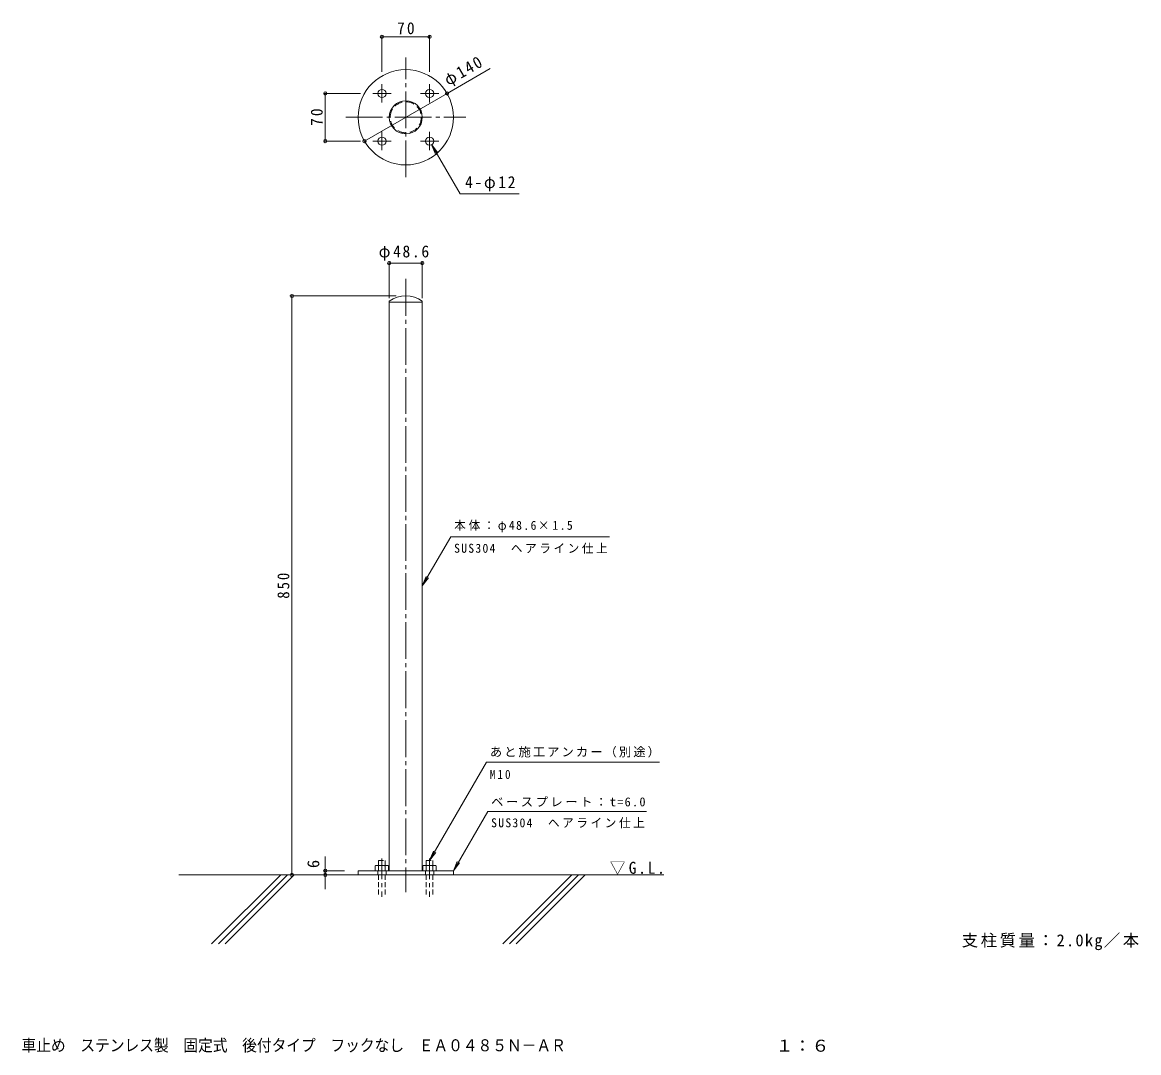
# Model space of a CAD drawing. Units: millimetres at full size, sheet at 1:6; some dimension numbers follow another scale. Extents: x -563 to 1076, y -817 to 696.
import ezdxf
from ezdxf.enums import TextEntityAlignment as Align

# ---------------------------------------------------------------- set-up
doc = ezdxf.new("R2010")
doc.units = ezdxf.units.MM
doc.header["$LTSCALE"] = 6
doc.header["$PDMODE"] = 32
doc.header["$PDSIZE"] = 4.8
for name, pattern in [('CHAIN1', [8, 5, -1, 1, -1]), ('CHAIN2', [12, 9, -1, 1, -1]), ('DASHED1', [1.8, 1.2, -0.6]), ('DASHED2', [3, 2, -1])]:
    doc.linetypes.add(name, pattern=pattern)
for name, color, linetype, lineweight in [('A-0_通り芯', 7, 'CHAIN2', 9), ('A-2_仕上', 3, 'Continuous', 9), ('A-4_文字', 7, 'Continuous', 9), ('A-5_建具', 7, 'Continuous', 9), ('A-6_間仕切', 6, 'Continuous', 9), ('A-A_インテリア', 7, 'CHAIN1', 9), ('A-B_衛生陶器', 2, 'DASHED1', 9)]:
    doc.layers.add(name, color=color, linetype=linetype, lineweight=lineweight)
doc.layers.add('F-5_F-5ﾚｲﾔ', color=2, linetype='Continuous')
doc.styles.add('ＭＳ ゴシック', font='')
doc.styles.get('ＭＳ ゴシック').set_extended_font_data('MS Gothic')

msp = doc.modelspace()

# ---------------------------------------------------------------- linework, layer by layer
at = {"layer": 'A-0_通り芯'}
for p, q in [((0, 468.586), (0, 644.615)), ((-88.015, 556.6), (88.015, 556.6)), ((0, 319.186), (0, -580.983))]:
    msp.add_line(p, q, dxfattribs=at)
at = {"layer": 'A-2_仕上'}
for p, q in [((-24.3, 286.54), (-24.3, -549.815)), ((24.3, 285.185), (-24.3, 285.185)), ((24.3, 286.54), (24.3, -549.815)), ((-70, -549.815), (-70, -555.815)), ((-70, -549.815), (70, -549.815)), ((-70, -555.815), (70, -555.815)), ((70, -549.815), (70, -555.815))]:
    msp.add_line(p, q, dxfattribs=at)
at = {"layer": 'A-2_仕上', "linetype": 'DASHED1'}
for p, q in [((-41, -549.815), (-41, -555.815)), ((-29, -549.815), (-29, -555.815)), ((29, -549.815), (29, -555.815)), ((41, -549.815), (41, -555.815))]:
    msp.add_line(p, q, dxfattribs=at)
at = {"layer": 'A-2_仕上'}
for centre, radius in [((0, 556.6), 70), ((-35, 591.6), 6), ((35, 591.6), 6), ((0, 556.6), 24.3), ((-35, 521.6), 6), ((35, 521.6), 6)]:
    msp.add_circle(centre, radius, dxfattribs=at)
at = {"layer": 'A-2_仕上', "linetype": 'DASHED2'}
msp.add_circle((0, 556.6), 22.8, dxfattribs=at)
at = {"layer": 'A-2_仕上'}
msp.add_arc((0, 251.745), 42.44, 55.07015, 124.92985, dxfattribs=at)
at = {"layer": 'A-4_文字'}
for p, q in [((-35, 676.556), (-35, 623.1)), ((-35, 674.756), (35, 674.756)), ((35, 676.556), (35, 623.1)), ((60.622, 591.6), (123.842, 628.1)), ((-119.956, 591.6), (-66.5, 591.6)), ((-118.156, 521.6), (-118.156, 591.6)), ((60.622, 591.6), (-60.622, 521.6)), ((-119.956, 521.6), (-66.5, 521.6)), ((-24.3, 345.483), (-24.3, 290.827)), ((24.3, 345.483), (24.3, 290.827)), ((-24.3, 342.483), (24.3, 342.483)), ((-170.121, 294.186), (-14.05, 294.186)), ((-167.121, 294.186), (-167.121, -555.815)), ((-118.156, -549.815), (-118.156, -528.666)), ((-121.156, -549.815), (-90, -549.815)), ((-118.156, -555.815), (-118.156, -549.815)), ((-118.156, -576.963), (-118.156, -555.815))]:
    msp.add_line(p, q, dxfattribs=at)
for p in [(-35, 674.756), (35, 674.756), (-118.156, 591.6), (60.622, 591.6), (-118.156, 521.6), (-60.622, 521.6), (-24.3, 342.483), (24.3, 342.483), (-167.121, 294.186), (-167.121, -555.815), (-118.156, -549.815), (-118.156, -555.815)]:
    msp.add_point(p, dxfattribs=at)
at = {"layer": 'A-5_建具'}
for p, q in [((38, 516.404), (47.131, 504.504)), ((79.676, 444.22), (166.567, 444.22)), ((65.976, -59.453), (299.035, -59.453)), ((24.3, -131.637), (33.431, -119.737)), ((118.452, -390.272), (35, -534.815)), ((118.452, -390.272), (372.511, -390.272)), ((120.387, -462.543), (70, -549.815)), ((120.387, -462.543), (353.446, -462.543)), ((35, -534.815), (40.74, -520.957)), ((35, -534.815), (44.131, -522.914)), ((70, -549.815), (75.74, -535.957)), ((70, -549.815), (79.131, -537.914))]:
    msp.add_line(p, q, dxfattribs=at)
for points in [[(79.676, 444.22), (38, 516.404), (43.74, 502.546)], [(65.976, -59.453), (24.3, -131.637), (30.04, -117.779)]]:
    msp.add_lwpolyline(points, dxfattribs=at)
at = {"layer": 'A-6_間仕切'}
for p, q in [((379.186, -555.815), (-333.459, -555.815)), ((-183.666, -555.815), (-285.14, -657.289)), ((-173.766, -555.815), (-275.241, -657.289)), ((-163.867, -555.815), (-265.341, -657.289)), ((243.859, -555.815), (142.385, -657.289)), ((253.759, -555.815), (152.284, -657.289)), ((263.658, -555.815), (162.184, -657.289))]:
    msp.add_line(p, q, dxfattribs=at)
at = {"layer": 'A-A_インテリア'}
for p, q in [((-48.5, 591.6), (-21.5, 591.6)), ((-35, 605.1), (-35, 578.1)), ((21.5, 591.6), (48.5, 591.6)), ((35, 605.1), (35, 578.1)), ((-35, 535.1), (-35, 508.1)), ((35, 535.1), (35, 508.1)), ((-48.5, 521.6), (-21.5, 521.6)), ((21.5, 521.6), (48.5, 521.6)), ((-35, -532.003), (-35, -588.255)), ((35, -532.003), (35, -588.255))]:
    msp.add_line(p, q, dxfattribs=at)
at = {"layer": 'A-B_衛生陶器'}
for p, q in [((-40, -534.815), (-40, -541.815)), ((-40, -534.815), (-30, -534.815)), ((-30, -534.815), (-30, -541.815)), ((30, -534.815), (30, -541.815)), ((30, -534.815), (40, -534.815)), ((40, -534.815), (40, -541.815)), ((-44.815, -542.574), (-43.5, -541.815)), ((-44.815, -542.574), (-44.815, -549.815)), ((-26.5, -541.815), (-43.5, -541.815)), ((-40, -555.815), (-40, -584.815)), ((-39.907, -542.574), (-39.907, -549.815)), ((-30.093, -542.574), (-30.093, -549.815)), ((-30, -555.815), (-30, -584.815)), ((25.185, -542.574), (26.5, -541.815)), ((25.185, -542.574), (25.185, -549.815)), ((43.5, -541.815), (26.5, -541.815)), ((30, -555.815), (30, -584.815)), ((30.093, -542.574), (30.093, -549.815)), ((39.907, -542.574), (39.907, -549.815)), ((40, -555.815), (40, -584.815))]:
    msp.add_line(p, q, dxfattribs=at)
for points in [[(-26.5, -541.815), (-25.185, -542.574), (-25.185, -549.815), (-44.815, -549.815)], [(43.5, -541.815), (44.815, -542.574), (44.815, -549.815), (25.185, -549.815)]]:
    msp.add_lwpolyline(points, dxfattribs=at)
for centre, radius, start, end in [((-41.918, -547.591), 5.793, 94.38438, 120), ((-42.514, -546.654), 4.842, 57.42749, 88.18784), ((-35, -558.055), 16.241, 72.41188, 107.5881), ((-27.486, -546.654), 4.842, 91.81215, 122.57249), ((-28.082, -547.591), 5.793, 59.99998, 85.6156), ((28.082, -547.591), 5.793, 94.38438, 120), ((27.486, -546.654), 4.842, 57.42749, 88.18784), ((35, -558.055), 16.241, 72.41188, 107.5881), ((42.514, -546.654), 4.842, 91.81215, 122.57249), ((41.918, -547.591), 5.793, 59.99998, 85.6156)]:
    msp.add_arc(centre, radius, start, end, dxfattribs=at)

# ---------------------------------------------------------------- texts
at = {"layer": 'A-4_文字', "color": 2, "style": 'ＭＳ ゴシック'}
msp.add_text('6', height=17.6, rotation=90, dxfattribs=at).set_placement((-121.756, -545.843), align=Align.BOTTOM_LEFT)
at = {"layer": 'A-4_文字', "color": 2, "char_height": 17.6, "attachment_point": 7, "style": 'ＭＳ ゴシック'}
for s, insert in [('\\T1.27;\\W0.95;70', (-12.75, 678.356)), ('\\T1.22;\\W0.95;φ48.6', (-39.75, 346.083))]:
    msp.add_mtext(s, dxfattribs=dict(at, insert=insert))
for s, insert, rotation in [('\\T1.21;\\W0.95;φ140', (64.884, 598.218), 30), ('\\T1.27;\\W0.95;70', (-121.756, 543.85), 90), ('\\T1.27;\\W0.9;850', (-170.721, -150.314), 90)]:
    msp.add_mtext(s, dxfattribs=dict(at, insert=insert, rotation=rotation))
at = {"layer": 'A-5_建具', "color": 2, "char_height": 17.6, "attachment_point": 7, "style": 'ＭＳ ゴシック'}
for s, insert in [('\\T1.22;\\W0.95;4-φ12', (87.067, 447.82)), ('\\T1.22;\\W0.95;▽G.L.', (299.686, -555.815)), ('\\T1.16;支柱質量：2.0kg／本', (816.594, -666.46))]:
    msp.add_mtext(s, dxfattribs=dict(at, insert=insert))
at = {"layer": 'A-5_建具', "char_height": 13.2, "attachment_point": 7, "style": 'ＭＳ ゴシック'}
for s, insert in [('\\T1.25;\\W0.95;本体：φ48.6×1.5', (71.035, -52.718)), ('\\T1.22;\\W0.95;SUS304\u3000ヘアライン仕上', (71.035, -84.234)), ('\\T1.17;あと施工アンカー（別途）', (123.511, -383.537)), ('\\T1.38;\\W0.9;M10', (123.511, -415.052)), ('\\T1.21;ベースプレート：t=6.0', (125.446, -455.808)), ('\\T1.22;\\W0.95;SUS304\u3000ヘアライン仕上', (125.446, -487.324))]:
    msp.add_mtext(s, dxfattribs=dict(at, insert=insert))
at = {"layer": 'F-5_F-5ﾚｲﾔ', "style": 'ＭＳ ゴシック'}
for s, width, p in [('車止め\u3000ステンレス製\u3000固定式\u3000後付タイプ\u3000フックなし\u3000ＥＡ０４８５Ｎ－ＡＲ', 0.9, (-564.3, -820.13)), ('１：６', 1.1, (543, -820.752))]:
    msp.add_text(s, height=17.6, dxfattribs=dict(at, width=width)).set_placement(p, align=Align.BOTTOM_LEFT)

doc.saveas('drawing.dxf')
